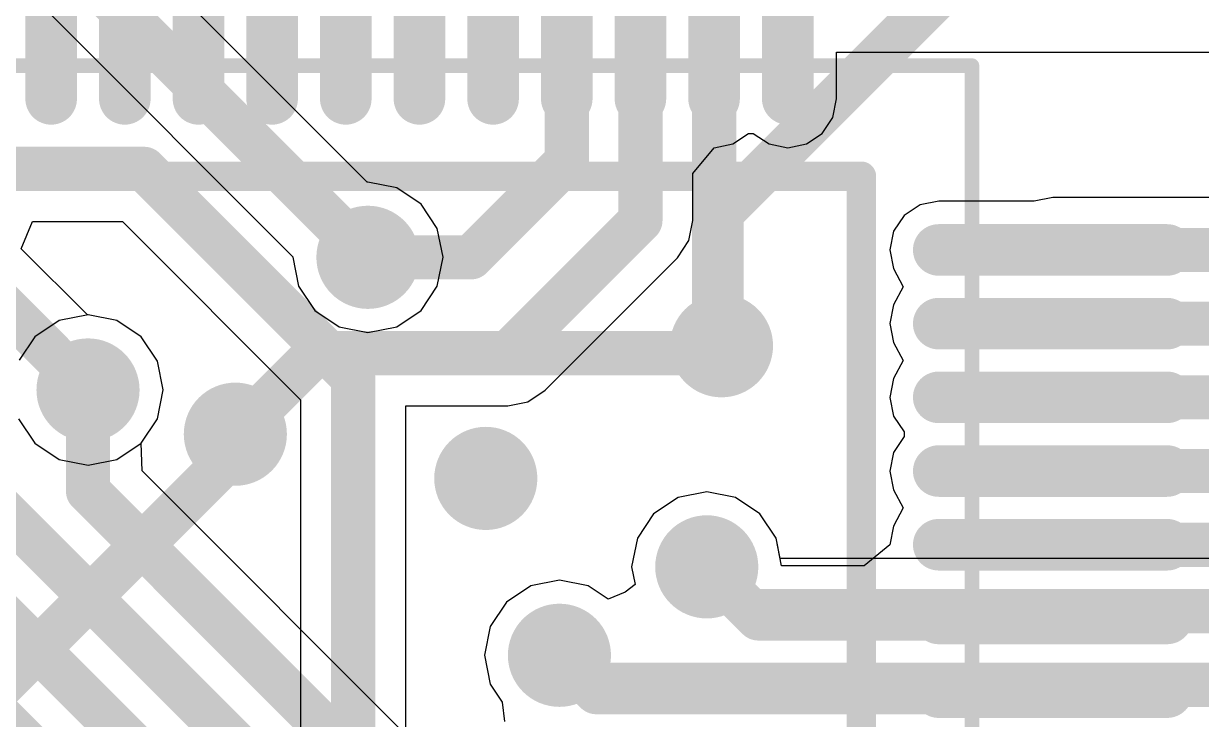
# Model space of a CAD drawing. Header units: millimetres. Extents: x 59 to 152, y 30 to 146.
# Drawn here: x 75.06 to 83.06, y 124.36 to 129.09 of the extents above; entities that cross this region are included whole.
import ezdxf

# ---------------------------------------------------------------- set-up
doc = ezdxf.new("R2010")
doc.units = ezdxf.units.MM
for name, color, linetype in [('BottomLayer', 5, 'Continuous'), ('BottomSolder', 6, 'Continuous'), ('Mechanical13', 56, 'Continuous'), ('MultiLayer', 9, 'Continuous'), ('TopLayer', 1, 'Continuous'), ('TopOverlay', 2, 'Continuous'), ('TopPaste', 8, 'Continuous'), ('TopSolder', 216, 'Continuous'), ('ViaHoleLayer', 16, 'Continuous')]:
    doc.layers.add(name, color=color, linetype=linetype)

# ---------------------------------------------------------------- blocks, each defined once
blk = doc.blocks.new('LQFP64_N_306')
at = {"layer": 'Mechanical13', "const_width": 0.0999998}
for points in [[(-5.00000016, 5.0000027), (-5.00000016, -4.999997619999999)], [(5.00000016, -4.999997619999999), (-5.00000016, -4.999997619999999)]]:
    blk.add_lwpolyline(points, dxfattribs=at)
at = {"layer": 'Mechanical13', "const_width": 0.0499999}
blk.add_lwpolyline([(-5.024998839999999, -4.999997619999999, 1), (-4.97500148, -4.999997619999999, 1)], format="xyb", close=True, dxfattribs=at)
blk.add_lwpolyline([(-5.024998839999999, -4.999997619999999, 1), (-4.97500148, -4.999997619999999, 1)], format="xyb", close=True, dxfattribs=at)
at = {"layer": 'TopLayer', "const_width": 0.2499995}
for points in [[(-6.32499878, -0.7499985), (-4.77499934, -0.7499985)], [(-6.32499878, -1.2499975), (-4.77499934, -1.2499975)], [(-6.32499878, -1.74999904), (-4.77499934, -1.74999904)], [(-6.32499878, -2.24999804), (-4.77499934, -2.24999804)], [(-6.32499878, -2.74999958), (-4.77499934, -2.74999958)], [(-6.32499878, -3.24999858), (-4.77499934, -3.24999858)], [(-6.32499878, -3.74999758), (-4.77499934, -3.74999758)], [(-3.75000012, -4.77499934), (-3.75000012, -6.32499878)], [(-3.24999858, -4.77499934), (-3.24999858, -6.32499878)], [(-2.74999958, -4.77499934), (-2.74999958, -6.32499878)], [(-2.24999804, -4.77499934), (-2.24999804, -6.32499878)], [(-1.74999904, -4.77499934), (-1.74999904, -6.32499878)], [(-1.25000004, -4.77499934), (-1.25000004, -6.32499878)], [(-0.7499985, -4.77499934), (-0.7499985, -6.32499878)], [(-0.2499995, -4.77499934), (-0.2499995, -6.32499878)], [(0.25000204, -4.77499934), (0.25000204, -6.32499878)], [(0.75000104, -4.77499934), (0.75000104, -6.32499878)], [(1.25000004, -4.77499934), (1.25000004, -6.32499878)]]:
    blk.add_lwpolyline(points, dxfattribs=at)
at = {"layer": 'TopLayer', "const_width": 0.12499848}
for points in [[(-6.38749802, -0.7499985, 1), (-6.262499539999999, -0.7499985, 1)], [(-4.83749858, -0.7499985, 1), (-4.7125001, -0.7499985, 1)], [(-6.38749802, -1.2499975, 1), (-6.262499539999999, -1.2499975, 1)], [(-4.83749858, -1.2499975, 1), (-4.7125001, -1.2499975, 1)], [(-6.38749802, -1.74999904, 1), (-6.262499539999999, -1.74999904, 1)], [(-4.83749858, -1.74999904, 1), (-4.7125001, -1.74999904, 1)], [(-6.38749802, -2.24999804, 1), (-6.262499539999999, -2.24999804, 1)], [(-4.83749858, -2.24999804, 1), (-4.7125001, -2.24999804, 1)], [(-6.38749802, -2.74999958, 1), (-6.262499539999999, -2.74999958, 1)], [(-4.83749858, -2.74999958, 1), (-4.7125001, -2.74999958, 1)], [(-6.38749802, -3.24999858, 1), (-6.262499539999999, -3.24999858, 1)], [(-4.83749858, -3.24999858, 1), (-4.7125001, -3.24999858, 1)], [(-6.38749802, -3.74999758, 1), (-6.262499539999999, -3.74999758, 1)], [(-4.83749858, -3.74999758, 1), (-4.7125001, -3.74999758, 1)], [(-3.81249936, -4.77499934, 1), (-3.68750088, -4.77499934, 1)], [(-3.31249782, -4.77499934, 1), (-3.18749934, -4.77499934, 1)], [(-2.81249882, -4.77499934, 1), (-2.68750034, -4.77499934, 1)], [(-2.31249728, -4.77499934, 1), (-2.1874988, -4.77499934, 1)], [(-1.81249828, -4.77499934, 1), (-1.6874998, -4.77499934, 1)], [(-1.31249928, -4.77499934, 1), (-1.1875008, -4.77499934, 1)], [(-0.81249774, -4.77499934, 1), (-0.68749926, -4.77499934, 1)], [(-0.31249874, -4.77499934, 1), (-0.18750026, -4.77499934, 1)], [(0.1875028, -4.77499934, 1), (0.31250128, -4.77499934, 1)], [(0.6875017999999999, -4.77499934, 1), (0.81250028, -4.77499934, 1)], [(1.1875008, -4.77499934, 1), (1.31249928, -4.77499934, 1)]]:
    blk.add_lwpolyline(points, format="xyb", close=True, dxfattribs=at)
at = {"layer": 'TopOverlay', "const_width": 0.1999996}
for points in [[(-4.24999912, 4.25000166), (-4.24999912, -4.24999912)], [(4.25000166, -4.24999912), (-4.24999912, -4.24999912)]]:
    blk.add_lwpolyline(points, dxfattribs=at)
at = {"layer": 'TopOverlay', "const_width": 0.0999998}
blk.add_lwpolyline([(-4.29999902, -4.24999912, 1), (-4.19999922, -4.24999912, 1)], format="xyb", close=True, dxfattribs=at)
blk.add_lwpolyline([(-4.29999902, -4.24999912, 1), (-4.19999922, -4.24999912, 1)], format="xyb", close=True, dxfattribs=at)
at = {"layer": 'TopPaste', "const_width": 0.2499995}
for points in [[(-6.32499878, -0.7499985), (-4.77499934, -0.7499985)], [(-6.32499878, -1.2499975), (-4.77499934, -1.2499975)], [(-6.32499878, -1.74999904), (-4.77499934, -1.74999904)], [(-6.32499878, -2.24999804), (-4.77499934, -2.24999804)], [(-6.32499878, -2.74999958), (-4.77499934, -2.74999958)], [(-6.32499878, -3.24999858), (-4.77499934, -3.24999858)], [(-6.32499878, -3.74999758), (-4.77499934, -3.74999758)], [(-3.75000012, -4.77499934), (-3.75000012, -6.32499878)], [(-3.24999858, -4.77499934), (-3.24999858, -6.32499878)], [(-2.74999958, -4.77499934), (-2.74999958, -6.32499878)], [(-2.24999804, -4.77499934), (-2.24999804, -6.32499878)], [(-1.74999904, -4.77499934), (-1.74999904, -6.32499878)], [(-1.25000004, -4.77499934), (-1.25000004, -6.32499878)], [(-0.7499985, -4.77499934), (-0.7499985, -6.32499878)], [(-0.2499995, -4.77499934), (-0.2499995, -6.32499878)], [(0.25000204, -4.77499934), (0.25000204, -6.32499878)], [(0.75000104, -4.77499934), (0.75000104, -6.32499878)], [(1.25000004, -4.77499934), (1.25000004, -6.32499878)]]:
    blk.add_lwpolyline(points, dxfattribs=at)
at = {"layer": 'TopPaste', "const_width": 0.12499848}
for points in [[(-6.38749802, -0.7499985, 1), (-6.262499539999999, -0.7499985, 1)], [(-4.83749858, -0.7499985, 1), (-4.7125001, -0.7499985, 1)], [(-6.38749802, -1.2499975, 1), (-6.262499539999999, -1.2499975, 1)], [(-4.83749858, -1.2499975, 1), (-4.7125001, -1.2499975, 1)], [(-6.38749802, -1.74999904, 1), (-6.262499539999999, -1.74999904, 1)], [(-4.83749858, -1.74999904, 1), (-4.7125001, -1.74999904, 1)], [(-6.38749802, -2.24999804, 1), (-6.262499539999999, -2.24999804, 1)], [(-4.83749858, -2.24999804, 1), (-4.7125001, -2.24999804, 1)], [(-6.38749802, -2.74999958, 1), (-6.262499539999999, -2.74999958, 1)], [(-4.83749858, -2.74999958, 1), (-4.7125001, -2.74999958, 1)], [(-6.38749802, -3.24999858, 1), (-6.262499539999999, -3.24999858, 1)], [(-4.83749858, -3.24999858, 1), (-4.7125001, -3.24999858, 1)], [(-6.38749802, -3.74999758, 1), (-6.262499539999999, -3.74999758, 1)], [(-4.83749858, -3.74999758, 1), (-4.7125001, -3.74999758, 1)], [(-3.81249936, -4.77499934, 1), (-3.68750088, -4.77499934, 1)], [(-3.31249782, -4.77499934, 1), (-3.18749934, -4.77499934, 1)], [(-2.81249882, -4.77499934, 1), (-2.68750034, -4.77499934, 1)], [(-2.31249728, -4.77499934, 1), (-2.1874988, -4.77499934, 1)], [(-1.81249828, -4.77499934, 1), (-1.6874998, -4.77499934, 1)], [(-1.31249928, -4.77499934, 1), (-1.1875008, -4.77499934, 1)], [(-0.81249774, -4.77499934, 1), (-0.68749926, -4.77499934, 1)], [(-0.31249874, -4.77499934, 1), (-0.18750026, -4.77499934, 1)], [(0.1875028, -4.77499934, 1), (0.31250128, -4.77499934, 1)], [(0.6875017999999999, -4.77499934, 1), (0.81250028, -4.77499934, 1)], [(1.1875008, -4.77499934, 1), (1.31249928, -4.77499934, 1)]]:
    blk.add_lwpolyline(points, format="xyb", close=True, dxfattribs=at)
at = {"layer": 'TopSolder', "const_width": 0.3499993}
for points in [[(-6.32499878, -0.7499985), (-4.77499934, -0.7499985)], [(-6.32499878, -1.2499975), (-4.77499934, -1.2499975)], [(-6.32499878, -1.74999904), (-4.77499934, -1.74999904)], [(-6.32499878, -2.24999804), (-4.77499934, -2.24999804)], [(-6.32499878, -2.74999958), (-4.77499934, -2.74999958)], [(-6.32499878, -3.24999858), (-4.77499934, -3.24999858)], [(-6.32499878, -3.74999758), (-4.77499934, -3.74999758)], [(-3.75000012, -4.77499934), (-3.75000012, -6.32499878)], [(-3.24999858, -4.77499934), (-3.24999858, -6.32499878)], [(-2.74999958, -4.77499934), (-2.74999958, -6.32499878)], [(-2.24999804, -4.77499934), (-2.24999804, -6.32499878)], [(-1.74999904, -4.77499934), (-1.74999904, -6.32499878)], [(-1.25000004, -4.77499934), (-1.25000004, -6.32499878)], [(-0.7499985, -4.77499934), (-0.7499985, -6.32499878)], [(-0.2499995, -4.77499934), (-0.2499995, -6.32499878)], [(0.25000204, -4.77499934), (0.25000204, -6.32499878)], [(0.75000104, -4.77499934), (0.75000104, -6.32499878)], [(1.25000004, -4.77499934), (1.25000004, -6.32499878)]]:
    blk.add_lwpolyline(points, dxfattribs=at)
at = {"layer": 'TopSolder', "const_width": 0.17499838}
for points in [[(-6.41249924, -0.7499985, 1), (-6.237498319999999, -0.7499985, 1)], [(-4.8624998, -0.7499985, 1), (-4.68749888, -0.7499985, 1)], [(-6.41249924, -1.2499975, 1), (-6.237498319999999, -1.2499975, 1)], [(-4.8624998, -1.2499975, 1), (-4.68749888, -1.2499975, 1)], [(-6.41249924, -1.74999904, 1), (-6.237498319999999, -1.74999904, 1)], [(-4.8624998, -1.74999904, 1), (-4.68749888, -1.74999904, 1)], [(-6.41249924, -2.24999804, 1), (-6.237498319999999, -2.24999804, 1)], [(-4.8624998, -2.24999804, 1), (-4.68749888, -2.24999804, 1)], [(-6.41249924, -2.74999958, 1), (-6.237498319999999, -2.74999958, 1)], [(-4.8624998, -2.74999958, 1), (-4.68749888, -2.74999958, 1)], [(-6.41249924, -3.24999858, 1), (-6.237498319999999, -3.24999858, 1)], [(-4.8624998, -3.24999858, 1), (-4.68749888, -3.24999858, 1)], [(-6.41249924, -3.74999758, 1), (-6.237498319999999, -3.74999758, 1)], [(-4.8624998, -3.74999758, 1), (-4.68749888, -3.74999758, 1)], [(-3.83750058, -4.77499934, 1), (-3.66249966, -4.77499934, 1)], [(-3.33749904, -4.77499934, 1), (-3.16249812, -4.77499934, 1)], [(-2.83750004, -4.77499934, 1), (-2.66249912, -4.77499934, 1)], [(-2.3374985, -4.77499934, 1), (-2.16249758, -4.77499934, 1)], [(-1.8374995, -4.77499934, 1), (-1.66249858, -4.77499934, 1)], [(-1.3375005, -4.77499934, 1), (-1.16249958, -4.77499934, 1)], [(-0.8374989599999999, -4.77499934, 1), (-0.66249804, -4.77499934, 1)], [(-0.33749996, -4.77499934, 1), (-0.16249904, -4.77499934, 1)], [(0.16250158, -4.77499934, 1), (0.3375025, -4.77499934, 1)], [(0.66250058, -4.77499934, 1), (0.8375014999999999, -4.77499934, 1)], [(1.16249958, -4.77499934, 1), (1.3375005, -4.77499934, 1)]]:
    blk.add_lwpolyline(points, format="xyb", close=True, dxfattribs=at)

msp = doc.modelspace()

# ---------------------------------------------------------------- linework, layer by layer
at = {"layer": 'BottomLayer'}
for p, q in [((77.39572786, 128.00894642), (75.65233789999999, 129.75233638)), ((75.25218629999999, 129.14314278), (76.89105526, 127.50427382)), ((77.40000013999999, 128.00979732), (77.39572786, 128.00894642)), ((77.59508991999999, 127.9709912), (77.40000013999999, 128.00979732)), ((77.76047948, 127.86048088), (77.59508991999999, 127.9709912)), ((77.87098979999999, 127.69509132), (77.76047948, 127.86048088)), ((77.90979592, 127.50000154), (77.87098979999999, 127.69509132)), ((76.89105526, 127.50427382), (76.89020436, 127.50000154)), ((76.89020436, 127.50000154), (76.92901048, 127.30491176)), ((77.87098979999999, 127.30491176), (77.90979592, 127.50000154)), ((76.92901048, 127.30491176), (77.03952079999999, 127.1395222)), ((77.76047948, 127.1395222), (77.87098979999999, 127.30491176)), ((77.03952079999999, 127.1395222), (77.20491036, 127.02901188)), ((77.59508991999999, 127.02901188), (77.76047948, 127.1395222)), ((75.30490908, 127.07099046), (75.13951952, 126.96048014)), ((75.49999885999999, 127.10979658), (75.30490908, 127.07099046)), ((75.69508864, 127.07099046), (75.49999885999999, 127.10979658)), ((75.8604782, 126.96048014), (75.69508864, 127.07099046)), ((77.20491036, 127.02901188), (77.40000013999999, 126.99020576)), ((77.40000013999999, 126.99020576), (77.59508991999999, 127.02901188)), ((75.13951952, 126.96048014), (75.03319766, 126.8013593)), ((75.97098851999999, 126.79509058), (75.8604782, 126.96048014)), ((76.00979464, 126.6000008), (75.97098851999999, 126.79509058)), ((75.97098851999999, 126.40491102), (76.00979464, 126.6000008)), ((75.8604782, 126.239524), (75.97098851999999, 126.40491102)), ((75.86796358, 126.05091376), (75.8604782, 126.239524)), ((77.9975707, 123.92130664), (75.86796358, 126.05091376)), ((79.50491084, 125.87099032), (79.33952128, 125.76048)), ((79.70000062, 125.90979644), (79.50491084, 125.87099032)), ((79.8950904, 125.87099032), (79.70000062, 125.90979644)), ((80.06047996, 125.76048), (79.8950904, 125.87099032)), ((79.33952128, 125.76048), (79.22901096, 125.59509044)), ((80.17099028, 125.59509044), (80.06047996, 125.76048)), ((79.22901096, 125.59509044), (79.19020483999999, 125.40000066)), ((80.19848578, 125.45685856), (80.17099028, 125.59509044)), ((85.46387021999999, 125.45685856), (80.19848578, 125.45685856)), ((79.19020483999999, 125.40000066), (79.21405544, 125.28009488)), ((78.70000008, 125.30979764), (78.50491029999999, 125.27099152)), ((78.89508986, 125.27099152), (78.70000008, 125.30979764)), ((78.50491029999999, 125.27099152), (78.33952074, 125.1604812)), ((79.02985971999999, 125.1809409), (78.89508986, 125.27099152)), ((79.14607233999999, 125.22714604), (79.02985971999999, 125.1809409)), ((79.21405544, 125.28009488), (79.14607233999999, 125.22714604)), ((78.33952074, 125.1604812), (78.22901042, 124.99509164)), ((78.22901042, 124.99509164), (78.19020429999999, 124.80000186)), ((78.19020429999999, 124.80000186), (78.22901042, 124.60491208)), ((78.22901042, 124.60491208), (78.31111338, 124.48203704)), ((78.31111338, 124.48203704), (78.32804248, 124.35000022))]:
    msp.add_line(p, q, dxfattribs=at)
at = {"layer": 'BottomLayer', "const_width": 0.2999994}
for points in [[(79.81914186, 127.81914238), (81.89999875999999, 129.89999928)], [(75.4000016, 129.50000008), (77.40000013999999, 127.50000154)], [(79.80000041999999, 127.81914238), (79.81914186, 127.81914238)], [(79.80000041999999, 126.9000002), (79.80000041999999, 127.81914238)], [(79.75000306, 126.85000284), (79.80000041999999, 126.9000002)], [(76.4999994, 126.29999886), (77.05000337999999, 126.85000284)], [(77.05000337999999, 126.85000284), (79.75000306, 126.85000284)], [(75.49999885999999, 125.91420588), (75.49999885999999, 126.6000008)], [(75.49999885999999, 125.91420588), (78.76420365999999, 122.65000108)], [(74.19999892, 125.79999986), (78.3499957, 121.65000308)], [(74.84999762, 125.85710414), (78.55709968, 122.15000208)], [(79.70000062, 125.40000066), (80.00000002, 125.10000126)], [(80.00000002, 125.10000126), (85.77365877999999, 125.10000126)], [(74.49289394, 124.80000186), (78.14289172, 121.15000408)], [(78.70000008, 124.80000186), (78.89999968, 124.60000226)], [(78.89999968, 124.60000226), (85.5142054, 124.60000226)]]:
    msp.add_lwpolyline(points, dxfattribs=at)
at = {"layer": 'BottomLayer'}
for points, const_width in [([(79.72500183999999, 127.81914238, 1), (79.874999, 127.81914238, 1)], 0.1499997), ([(79.72500183999999, 127.81914238, 1), (79.874999, 127.81914238, 1)], 0.1499997), ([(79.74414327999999, 127.81914238, 1), (79.89414044, 127.81914238, 1)], 0.1499997), ([(79.74414327999999, 127.81914238, 1), (79.89414044, 127.81914238, 1)], 0.1499997), ([(77.25000044, 127.50000154, 1), (77.54999984, 127.50000154, 1)], 0.2999994), ([(77.32500155999999, 127.50000154, 1), (77.47499872, 127.50000154, 1)], 0.1499997), ([(79.65000072, 126.9000002, 1), (79.95000012, 126.9000002, 1)], 0.2999994), ([(79.72500183999999, 126.9000002, 1), (79.874999, 126.9000002, 1)], 0.1499997), ([(79.72500183999999, 126.9000002, 1), (79.874999, 126.9000002, 1)], 0.1499997), ([(76.9750048, 126.85000284, 1), (77.12500195999999, 126.85000284, 1)], 0.1499997), ([(76.9750048, 126.85000284, 1), (77.12500195999999, 126.85000284, 1)], 0.1499997), ([(79.67500448, 126.85000284, 1), (79.82500164, 126.85000284, 1)], 0.1499997), ([(79.67500448, 126.85000284, 1), (79.82500164, 126.85000284, 1)], 0.1499997), ([(75.34999916, 126.6000008, 1), (75.64999856, 126.6000008, 1)], 0.2999994), ([(75.42500027999999, 126.6000008, 1), (75.57499743999999, 126.6000008, 1)], 0.1499997), ([(76.3499997, 126.29999886, 1), (76.6499991, 126.29999886, 1)], 0.2999994), ([(76.42500082, 126.29999886, 1), (76.57499797999999, 126.29999886, 1)], 0.1499997), ([(78.05000138, 125.99999946, 1), (78.35000078, 125.99999946, 1)], 0.2999994), ([(75.42500027999999, 125.91420588, 1), (75.57499743999999, 125.91420588, 1)], 0.1499997), ([(75.42500027999999, 125.91420588, 1), (75.57499743999999, 125.91420588, 1)], 0.1499997), ([(79.55000092, 125.40000066, 1), (79.85000031999999, 125.40000066, 1)], 0.2999994), ([(79.62500204, 125.40000066, 1), (79.7749992, 125.40000066, 1)], 0.1499997), ([(79.92500144, 125.10000126, 1), (80.0749986, 125.10000126, 1)], 0.1499997), ([(79.92500144, 125.10000126, 1), (80.0749986, 125.10000126, 1)], 0.1499997), ([(78.55000038, 124.80000186, 1), (78.84999977999999, 124.80000186, 1)], 0.2999994), ([(78.6250015, 124.80000186, 1), (78.77499866, 124.80000186, 1)], 0.1499997), ([(78.8250011, 124.60000226, 1), (78.97499825999999, 124.60000226, 1)], 0.1499997), ([(78.8250011, 124.60000226, 1), (78.97499825999999, 124.60000226, 1)], 0.1499997)]:
    msp.add_lwpolyline(points, format="xyb", close=True, dxfattribs=dict(at, const_width=const_width))
at = {"layer": 'BottomSolder', "const_width": 0.3499993}
for points in [[(77.22500176, 127.50000154, 1), (77.57499852, 127.50000154, 1)], [(79.62500204, 126.9000002, 1), (79.9749988, 126.9000002, 1)], [(75.32500048, 126.6000008, 1), (75.67499724, 126.6000008, 1)], [(76.32500102, 126.29999886, 1), (76.67499778, 126.29999886, 1)], [(78.0250027, 125.99999946, 1), (78.37499946, 125.99999946, 1)], [(79.52500223999999, 125.40000066, 1), (79.874999, 125.40000066, 1)], [(78.52500169999999, 124.80000186, 1), (78.87499846, 124.80000186, 1)]]:
    msp.add_lwpolyline(points, format="xyb", close=True, dxfattribs=at)
at = {"layer": 'MultiLayer', "const_width": 0.2999994}
for points in [[(77.25000044, 127.50000154, 1), (77.54999984, 127.50000154, 1)], [(79.65000072, 126.9000002, 1), (79.95000012, 126.9000002, 1)], [(75.34999916, 126.6000008, 1), (75.64999856, 126.6000008, 1)], [(76.3499997, 126.29999886, 1), (76.6499991, 126.29999886, 1)], [(78.05000138, 125.99999946, 1), (78.35000078, 125.99999946, 1)], [(79.55000092, 125.40000066, 1), (79.85000031999999, 125.40000066, 1)], [(78.55000038, 124.80000186, 1), (78.84999977999999, 124.80000186, 1)]]:
    msp.add_lwpolyline(points, format="xyb", close=True, dxfattribs=at)
at = {"layer": 'TopLayer'}
for p, q in [((80.5811063, 128.57500066), (80.5811063, 128.8928842)), ((80.5811063, 128.8928842), (84.21273479999999, 128.8928842)), ((80.55588155999999, 128.4481937), (80.5811063, 128.57500066)), ((80.48405036, 128.34069074), (80.55588155999999, 128.4481937)), ((79.87654586, 128.26885954), (79.98404628, 128.34069074)), ((79.98404628, 128.34069074), (80.01543305999999, 128.34069074)), ((80.01543305999999, 128.34069074), (80.12293348, 128.26885954)), ((80.37654739999999, 128.26885954), (80.48405036, 128.34069074)), ((79.74974144, 128.2436348), (79.87654586, 128.26885954)), ((80.12293348, 128.26885954), (80.24974044, 128.2436348)), ((80.24974044, 128.2436348), (80.37654739999999, 128.26885954)), ((79.6065972, 128.06818938), (79.74974144, 128.2436348)), ((79.6065972, 127.74973942), (79.6065972, 128.06818938)), ((81.1479327, 127.85614002), (81.04042974, 127.78430882)), ((81.27473966, 127.88136476), (81.1479327, 127.85614002)), ((81.92159129999999, 127.88136476), (81.27473966, 127.88136476)), ((82.04973937999999, 127.9068562), (81.92159129999999, 127.88136476)), ((83.48801945999999, 127.9068562), (82.04973937999999, 127.9068562)), ((81.04042974, 127.78430882), (80.96859854, 127.67680586)), ((75.0463066, 127.55836566), (75.12284188, 127.74314304)), ((75.12284188, 127.74314304), (75.73294987999999, 127.74314304)), ((75.73294987999999, 127.74314304), (76.94314304, 126.53294988)), ((79.57943189999999, 127.61317632), (79.6065972, 127.74973942)), ((79.50207619999999, 127.49740312), (79.57943189999999, 127.61317632)), ((80.96859854, 127.67680586), (80.94337379999999, 127.5499989)), ((75.49572658, 127.10894568), (75.0463066, 127.55836566)), ((80.94337379999999, 127.5499989), (80.96859854, 127.42319194)), ((78.60233962, 126.59766654), (79.50207619999999, 127.49740312)), ((80.96859854, 127.42319194), (81.03231444, 127.2999994)), ((81.03231444, 127.2999994), (80.96859599999999, 127.17680432)), ((80.96859599999999, 127.17680432), (80.94337379999999, 127.0499999)), ((75.49999885999999, 127.10979658), (75.49572658, 127.10894568)), ((75.69508864, 127.07099046), (75.49999885999999, 127.10979658)), ((75.8604782, 126.96048014), (75.69508864, 127.07099046)), ((80.94337379999999, 127.0499999), (80.96859854, 126.92319294)), ((75.97098851999999, 126.79509058), (75.8604782, 126.96048014)), ((80.96859854, 126.92319294), (81.03231444, 126.8000004)), ((76.00979464, 126.6000008), (75.97098851999999, 126.79509058)), ((81.03231444, 126.8000004), (80.96859599999999, 126.67680532)), ((80.96859599999999, 126.67680532), (80.94337379999999, 126.5500009)), ((75.97098851999999, 126.40491102), (76.00979464, 126.6000008)), ((78.48656642, 126.52031084), (78.60233962, 126.59766654)), ((76.94314304, 126.53294988), (76.94314304, 123.05685828)), ((77.65685764, 122.53847476), (77.65685764, 126.49314554)), ((77.65685764, 126.49314554), (78.35000332, 126.49314554)), ((78.35000332, 126.49314554), (78.48656642, 126.52031084)), ((80.94337379999999, 126.5500009), (80.96859854, 126.42319394)), ((80.96859854, 126.42319394), (81.04042974, 126.31569352)), ((75.02900919999999, 126.40491102), (75.13951952, 126.23952146)), ((75.8604782, 126.23952146), (75.97098851999999, 126.40491102)), ((81.04042974, 126.28430674), (80.96859854, 126.17680632)), ((81.04042974, 126.31569352), (81.04042974, 126.28430674)), ((75.13951952, 126.23952146), (75.30490908, 126.12901114)), ((75.69508864, 126.12901114), (75.8604782, 126.23952146)), ((80.96859854, 126.17680632), (80.94337379999999, 126.04999936)), ((75.30490908, 126.12901114), (75.49999885999999, 126.09020502)), ((75.49999885999999, 126.09020502), (75.69508864, 126.12901114)), ((80.94337379999999, 126.04999936), (80.96859854, 125.9231924)), ((79.50491084, 125.87099032), (79.33952128, 125.76048)), ((79.70000062, 125.90979644), (79.50491084, 125.87099032)), ((79.8950904, 125.87099032), (79.70000062, 125.90979644)), ((80.06047996, 125.76048), (79.8950904, 125.87099032)), ((80.96859854, 125.9231924), (81.03231444, 125.79999986)), ((81.03231444, 125.79999986), (80.96859599999999, 125.67680478)), ((79.33952128, 125.76048), (79.22901096, 125.59509044)), ((80.17099028, 125.59509044), (80.06047996, 125.76048)), ((80.96859599999999, 125.67680478), (80.94337379999999, 125.5500029)), ((79.22901096, 125.59509044), (79.19020483999999, 125.40000066)), ((80.20843242, 125.40685612), (80.17099028, 125.59509044)), ((80.94337379999999, 125.5500029), (80.76792838, 125.40685612)), ((79.19020483999999, 125.40000066), (79.21405544, 125.28009488)), ((80.76792838, 125.40685612), (80.20843242, 125.40685612)), ((78.70000008, 125.30979764), (78.50491029999999, 125.27099152)), ((78.89508986, 125.27099152), (78.70000008, 125.30979764)), ((78.50491029999999, 125.27099152), (78.33952074, 125.1604812)), ((79.02985971999999, 125.1809409), (78.89508986, 125.27099152)), ((79.14607233999999, 125.22714604), (79.02985971999999, 125.1809409)), ((79.21405544, 125.28009488), (79.14607233999999, 125.22714604)), ((78.33952074, 125.1604812), (78.22901042, 124.99509164)), ((78.22901042, 124.99509164), (78.19020429999999, 124.80000186)), ((78.19020429999999, 124.80000186), (78.22901042, 124.60491208)), ((78.22901042, 124.60491208), (78.31111338, 124.48203704)), ((78.31111338, 124.48203704), (78.32804248, 124.35000022))]:
    msp.add_line(p, q, dxfattribs=at)
at = {"layer": 'TopLayer', "const_width": 0.2999994}
for points in [[(78.74973836, 128.15026186), (78.74973836, 129.35000038)], [(79.2497399, 127.74973942), (79.2497399, 129.35000038)], [(79.74974144, 126.95025918), (79.74974144, 129.34999784)], [(72.99999878, 128.10000034), (75.88076518, 128.10000034)], [(75.88076518, 128.10000034), (77.13076267999999, 126.85000284)], [(78.09947804, 127.50000154), (78.74973836, 128.15026186)], [(78.35000332, 126.85000284), (79.2497399, 127.74973942)], [(74.55000075999999, 127.5499989), (75.49999885999999, 126.6000008)], [(82.04973937999999, 127.5499989), (83.63583476, 127.5499989)], [(77.40000013999999, 127.50000154), (78.09947804, 127.50000154)], [(82.04973937999999, 127.0499999), (83.84293874, 127.0499999)], [(79.74974144, 126.95025918), (79.80000041999999, 126.9000002)], [(77.13076267999999, 126.85000284), (78.35000332, 126.85000284)], [(77.13076267999999, 126.85000284), (77.30000034, 126.68076518)], [(77.30000034, 122.53847476), (77.30000034, 126.68076518)], [(82.04973937999999, 126.5500009), (84.05004272, 126.5500009)], [(76.4999994, 126.18076618), (76.4999994, 126.29999886)], [(74.19999892, 123.8807657), (76.4999994, 126.18076618)], [(82.04973937999999, 126.04999936), (84.67409785999999, 126.04999936)], [(82.04973937999999, 125.55000036), (83.65009685999999, 125.55000036)], [(79.70000062, 125.40000066), (80.05000246, 125.04999882)], [(80.05000246, 125.04999882), (82.04973937999999, 125.04999882)], [(78.70000008, 124.80000186), (78.95000212, 124.54999982)], [(78.95000212, 124.54999982), (82.04973937999999, 124.54999982)]]:
    msp.add_lwpolyline(points, dxfattribs=at)
at = {"layer": 'TopLayer'}
for points, const_width in [([(75.8057666, 128.10000034, 1), (75.95576376, 128.10000034, 1)], 0.1499997), ([(75.8057666, 128.10000034, 1), (75.95576376, 128.10000034, 1)], 0.1499997), ([(78.67473978, 128.15026186, 1), (78.82473694, 128.15026186, 1)], 0.1499997), ([(78.67473978, 128.15026186, 1), (78.82473694, 128.15026186, 1)], 0.1499997), ([(79.17474132, 127.74973942, 1), (79.32473848, 127.74973942, 1)], 0.1499997), ([(79.17474132, 127.74973942, 1), (79.32473848, 127.74973942, 1)], 0.1499997), ([(77.25000044, 127.50000154, 1), (77.54999984, 127.50000154, 1)], 0.2999994), ([(81.97474079999999, 127.5499989, 1), (82.12473795999999, 127.5499989, 1)], 0.1499997), ([(77.32500155999999, 127.50000154, 1), (77.47499872, 127.50000154, 1)], 0.1499997), ([(78.02447946, 127.50000154, 1), (78.17447662, 127.50000154, 1)], 0.1499997), ([(78.02447946, 127.50000154, 1), (78.17447662, 127.50000154, 1)], 0.1499997), ([(79.65000072, 126.9000002, 1), (79.95000012, 126.9000002, 1)], 0.2999994), ([(81.97474079999999, 127.0499999, 1), (82.12473795999999, 127.0499999, 1)], 0.1499997), ([(79.67474286, 126.95025918, 1), (79.82474002, 126.95025918, 1)], 0.1499997), ([(79.67474286, 126.95025918, 1), (79.82474002, 126.95025918, 1)], 0.1499997), ([(79.72500183999999, 126.9000002, 1), (79.874999, 126.9000002, 1)], 0.1499997), ([(77.05576409999999, 126.85000284, 1), (77.20576126, 126.85000284, 1)], 0.1499997), ([(77.05576409999999, 126.85000284, 1), (77.20576126, 126.85000284, 1)], 0.1499997), ([(77.05576409999999, 126.85000284, 1), (77.20576126, 126.85000284, 1)], 0.1499997), ([(78.27500474, 126.85000284, 1), (78.4250019, 126.85000284, 1)], 0.1499997), ([(78.27500474, 126.85000284, 1), (78.4250019, 126.85000284, 1)], 0.1499997), ([(75.34999916, 126.6000008, 1), (75.64999856, 126.6000008, 1)], 0.2999994), ([(77.22500176, 126.68076518, 1), (77.37499892, 126.68076518, 1)], 0.1499997), ([(77.22500176, 126.68076518, 1), (77.37499892, 126.68076518, 1)], 0.1499997), ([(75.42500027999999, 126.6000008, 1), (75.57499743999999, 126.6000008, 1)], 0.1499997), ([(81.97474079999999, 126.5500009, 1), (82.12473795999999, 126.5500009, 1)], 0.1499997), ([(76.3499997, 126.29999886, 1), (76.6499991, 126.29999886, 1)], 0.2999994), ([(76.42500082, 126.29999886, 1), (76.57499797999999, 126.29999886, 1)], 0.1499997), ([(76.42500082, 126.18076618, 1), (76.57499797999999, 126.18076618, 1)], 0.1499997), ([(76.42500082, 126.18076618, 1), (76.57499797999999, 126.18076618, 1)], 0.1499997), ([(78.05000138, 125.99999946, 1), (78.35000078, 125.99999946, 1)], 0.2999994), ([(81.97474079999999, 126.04999936, 1), (82.12473795999999, 126.04999936, 1)], 0.1499997), ([(79.55000092, 125.40000066, 1), (79.85000031999999, 125.40000066, 1)], 0.2999994), ([(81.97474079999999, 125.55000036, 1), (82.12473795999999, 125.55000036, 1)], 0.1499997), ([(79.62500204, 125.40000066, 1), (79.7749992, 125.40000066, 1)], 0.1499997), ([(79.97500387999999, 125.04999882, 1), (80.12500104, 125.04999882, 1)], 0.1499997), ([(79.97500387999999, 125.04999882, 1), (80.12500104, 125.04999882, 1)], 0.1499997), ([(81.97474079999999, 125.04999882, 1), (82.12473795999999, 125.04999882, 1)], 0.1499997), ([(78.55000038, 124.80000186, 1), (78.84999977999999, 124.80000186, 1)], 0.2999994), ([(78.6250015, 124.80000186, 1), (78.77499866, 124.80000186, 1)], 0.1499997), ([(78.87500354, 124.54999982, 1), (79.02500069999999, 124.54999982, 1)], 0.1499997), ([(78.87500354, 124.54999982, 1), (79.02500069999999, 124.54999982, 1)], 0.1499997), ([(81.97474079999999, 124.54999982, 1), (82.12473795999999, 124.54999982, 1)], 0.1499997)]:
    msp.add_lwpolyline(points, format="xyb", close=True, dxfattribs=dict(at, const_width=const_width))
at = {"layer": 'TopSolder', "const_width": 0.3499993}
for points in [[(77.22500176, 127.50000154, 1), (77.57499852, 127.50000154, 1)], [(79.62500204, 126.9000002, 1), (79.9749988, 126.9000002, 1)], [(75.32500048, 126.6000008, 1), (75.67499724, 126.6000008, 1)], [(76.32500102, 126.29999886, 1), (76.67499778, 126.29999886, 1)], [(78.0250027, 125.99999946, 1), (78.37499946, 125.99999946, 1)], [(79.52500223999999, 125.40000066, 1), (79.874999, 125.40000066, 1)], [(78.52500169999999, 124.80000186, 1), (78.87499846, 124.80000186, 1)]]:
    msp.add_lwpolyline(points, format="xyb", close=True, dxfattribs=at)
at = {"layer": 'ViaHoleLayer', "const_width": 0.1499997}
for points in [[(77.32500155999999, 127.50000154, 1), (77.47499872, 127.50000154, 1)], [(79.72500183999999, 126.9000002, 1), (79.874999, 126.9000002, 1)], [(75.42500027999999, 126.6000008, 1), (75.57499743999999, 126.6000008, 1)], [(76.42500082, 126.29999886, 1), (76.57499797999999, 126.29999886, 1)], [(78.1250025, 125.99999946, 1), (78.27499965999999, 125.99999946, 1)], [(79.62500204, 125.40000066, 1), (79.7749992, 125.40000066, 1)], [(78.6250015, 124.80000186, 1), (78.77499866, 124.80000186, 1)]]:
    msp.add_lwpolyline(points, format="xyb", close=True, dxfattribs=at)

# ---------------------------------------------------------------- block references
at = {"rotation": 180}
msp.add_blockref('LQFP64_N_306', (76.49974032, 123.80000132), dxfattribs=at)

doc.saveas('drawing.dxf')
